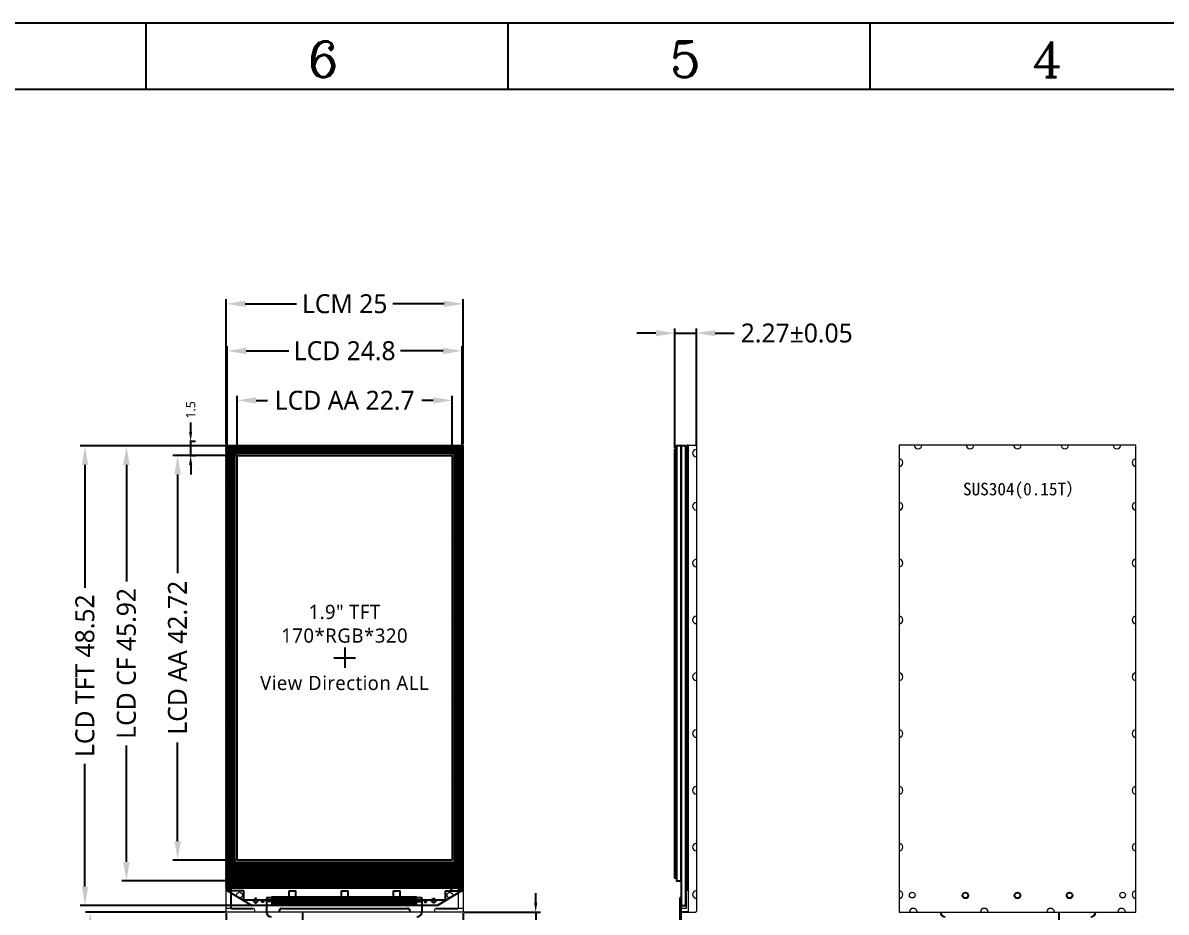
# Model space of a CAD drawing. Header units: millimetres. Extents: x 1265 to 1585, y 239 to 465.
# Drawn here: x 1335.3 to 1456.1, y 371.1 to 465 of the extents above; entities that cross this region are included whole.
import ezdxf

# ---------------------------------------------------------------- set-up
doc = ezdxf.new("R2010")
doc.units = ezdxf.units.MM
for name, color, linetype in [('1-标准图框', 40, 'Continuous'), ('2-BL', 3, 'Continuous'), ('2-BL-FPC', 2, 'Continuous'), ('3-LCD', 4, 'Continuous'), ('3-LCD-FPC', 40, 'Continuous'), ('6-标注', 7, 'Continuous')]:
    doc.layers.add(name, color=color, linetype=linetype)
doc.styles.add('ROMANC', font='romanc.shx', dxfattribs={"bigfont": 'gbcbig.shx'})
doc.styles.get("Standard").update_dxf_attribs({"font": 'txt', "bigfont": 'gbcbig.shx'})
doc.styles.add('宋体', font='')
doc.styles.add('普耐', font='simhei.ttf')
doc.styles.get('宋体').set_extended_font_data('Microsoft YaHei')
doc.dimstyles.new('ZY-G1-0.1默认', dxfattribs={"dimtxt": 1, "dimasz": 1, "dimexe": 0.5, "dimexo": 0.1, "dimgap": 0.5, "dimtad": 0, "dimdsep": 46, "dimtxsty": '宋体', "dimcen": 2, "dimclrd": 7, "dimclre": 7, "dimclrt": 7, "dimadec": 0, "dimazin": 2, "dimtp": 0.1, "dimtm": 0.1, "dimtfac": 1, "dimtmove": 0, "dimatfit": 3, "dimfxl": 1, "dimtolj": 1, "dimarcsym": 0})
doc.dimstyles.new('ZY-G2-0.05', dxfattribs={"dimtxt": 2, "dimasz": 2, "dimexe": 0.5, "dimexo": 0.1, "dimgap": 0.5, "dimtad": 0, "dimdsep": 46, "dimtxsty": '宋体', "dimcen": 2, "dimclrd": 7, "dimclre": 7, "dimclrt": 7, "dimadec": 0, "dimazin": 2, "dimtol": 1, "dimtp": 0.05, "dimtm": 0.05, "dimtfac": 1, "dimtmove": 0, "dimatfit": 3, "dimfxl": 1, "dimtolj": 1, "dimarcsym": 0})
doc.dimstyles.new('ZY-G2-0.1默认', dxfattribs={"dimtxt": 2, "dimasz": 2, "dimexe": 0.5, "dimexo": 0.1, "dimgap": 0.5, "dimtad": 0, "dimdsep": 46, "dimtxsty": '宋体', "dimcen": 2, "dimclrd": 7, "dimclre": 7, "dimclrt": 7, "dimadec": 0, "dimazin": 2, "dimtp": 0.1, "dimtm": 0.1, "dimtfac": 1, "dimtmove": 0, "dimatfit": 3, "dimfxl": 1, "dimtolj": 1, "dimarcsym": 0})
doc.dimstyles.new('ZY-G2-0.5', dxfattribs={"dimtxt": 2, "dimasz": 2, "dimexe": 0.5, "dimexo": 0.1, "dimgap": 0.1, "dimtad": 0, "dimdsep": 46, "dimtxsty": '宋体', "dimcen": 2, "dimclrd": 7, "dimclre": 7, "dimclrt": 7, "dimadec": 0, "dimazin": 2, "dimtol": 1, "dimtp": 0.5, "dimtm": 0.5, "dimtfac": 1, "dimtmove": 0, "dimatfit": 3, "dimfxl": 1, "dimtolj": 1, "dimarcsym": 0})

# ---------------------------------------------------------------- blocks, each defined once
blk = doc.blocks.new('*D124')
at = {"layer": '6-标注', "color": 7, "lineweight": -2, "transparency": 16777216}
for p, q in [((1356.82, 420.48), (1356.82, 435.79)), ((1358.82, 435.29), (1364.25, 435.29)), ((1379.82, 435.29), (1374.39, 435.29)), ((1381.82, 420.48), (1381.82, 435.79))]:
    blk.add_line(p, q, dxfattribs=at)
at = {"layer": '6-标注', "color": 7, "transparency": 16777216}
for points in [[(1358.82, 435.62), (1358.82, 434.96), (1356.82, 435.29)], [(1379.82, 435.62), (1379.82, 434.96), (1381.82, 435.29)]]:
    blk.add_solid(points, dxfattribs=at)
at = {"layer": 'Defpoints', "color": 0, "transparency": 16777216}
for p in [(1381.82, 435.29), (1356.82, 420.38), (1381.82, 420.38)]:
    blk.add_point(p, dxfattribs=at)
at = {"layer": '6-标注', "color": 7, "transparency": 16777216, "insert": (1369.32, 435.29), "char_height": 2, "attachment_point": 5, "style": '宋体'}
blk.add_mtext('\\A1;LCM 25', dxfattribs=at)
blk = doc.blocks.new('*D127')
at = {"color": 7, "lineweight": -2, "transparency": 16777216}
for p, q in [((1434.18, 362.87), (1434.18, 363.32)), ((1435.18, 362.82), (1438.81, 362.82)), ((1446.62, 362.82), (1442.99, 362.82)), ((1447.62, 362.87), (1447.62, 363.32))]:
    blk.add_line(p, q, dxfattribs=at)
at = {"color": 7, "transparency": 16777216}
for points in [[(1435.18, 362.99), (1435.18, 362.65), (1434.18, 362.82)], [(1446.62, 362.99), (1446.62, 362.65), (1447.62, 362.82)]]:
    blk.add_solid(points, dxfattribs=at)
at = {"layer": '6-标注', "color": 7, "lineweight": -2, "transparency": 16777216}
for p, q in [((1356.92, 420.38), (1356.92, 430.82)), ((1358.92, 430.32), (1363.41, 430.32)), ((1379.72, 430.32), (1375.23, 430.32)), ((1381.72, 420.38), (1381.72, 430.82))]:
    blk.add_line(p, q, dxfattribs=at)
at = {"layer": '6-标注', "color": 7, "transparency": 16777216}
for points in [[(1358.92, 430.65), (1358.92, 429.98), (1356.92, 430.32)], [(1379.72, 430.65), (1379.72, 429.98), (1381.72, 430.32)]]:
    blk.add_solid(points, dxfattribs=at)
at = {"layer": 'Defpoints', "color": 0, "transparency": 16777216}
for p in [(1381.72, 430.32), (1356.92, 420.28), (1381.72, 420.28), (1434.18, 362.77), (1447.62, 362.82), (1447.62, 362.77)]:
    blk.add_point(p, dxfattribs=at)
at = {"color": 7, "transparency": 16777216, "insert": (1440.9, 362.82), "char_height": 1, "attachment_point": 5, "style": '宋体'}
blk.add_mtext('\\A1;13.45', dxfattribs=at)
at = {"layer": '6-标注', "color": 7, "transparency": 16777216, "insert": (1369.32, 430.32), "char_height": 2, "attachment_point": 5, "style": '宋体'}
blk.add_mtext('\\A1;LCD 24.8', dxfattribs=at)
blk = doc.blocks.new('*D128')
at = {"color": 7, "lineweight": -2, "transparency": 16777216}
for p, q in [((1389.49, 372.06), (1389.49, 373.06)), ((1381.92, 371.06), (1389.99, 371.06)), ((1389.49, 371.06), (1389.49, 370.05)), ((1389.49, 365.57), (1389.49, 366.58)), ((1375.61, 365.57), (1389.99, 365.57)), ((1389.49, 364.57), (1389.49, 363.57))]:
    blk.add_line(p, q, dxfattribs=at)
at = {"color": 7, "transparency": 16777216}
for points in [[(1389.33, 372.06), (1389.66, 372.06), (1389.49, 371.06)], [(1389.33, 364.57), (1389.66, 364.57), (1389.49, 365.57)]]:
    blk.add_solid(points, dxfattribs=at)
at = {"layer": '6-标注', "color": 7, "lineweight": -2, "transparency": 16777216}
for p, q in [((1357.97, 419.38), (1357.97, 425.59)), ((1359.97, 425.09), (1361.16, 425.09)), ((1378.67, 425.09), (1377.48, 425.09)), ((1380.67, 419.38), (1380.67, 425.59))]:
    blk.add_line(p, q, dxfattribs=at)
at = {"layer": '6-标注', "color": 7, "transparency": 16777216}
for points in [[(1359.97, 425.42), (1359.97, 424.76), (1357.97, 425.09)], [(1378.67, 425.42), (1378.67, 424.76), (1380.67, 425.09)]]:
    blk.add_solid(points, dxfattribs=at)
at = {"layer": 'Defpoints', "color": 0, "transparency": 16777216}
for p in [(1380.67, 425.09), (1357.97, 419.28), (1380.67, 419.28), (1381.82, 371.06), (1389.49, 371.06), (1375.51, 365.57)]:
    blk.add_point(p, dxfattribs=at)
at = {"color": 7, "transparency": 16777216, "insert": (1389.49, 368.31), "char_height": 1, "attachment_point": 5, "rotation": 90, "style": '宋体'}
blk.add_mtext('\\A1;5.49', dxfattribs=at)
at = {"layer": '6-标注', "color": 7, "transparency": 16777216, "insert": (1369.32, 425.09), "char_height": 2, "attachment_point": 5, "style": '宋体'}
blk.add_mtext('\\A1;LCD AA 22.7', dxfattribs=at)
blk = doc.blocks.new('*D129')
at = {"color": 7, "lineweight": -2, "transparency": 16777216}
for p, q in [((1381.82, 370.96), (1381.82, 354.7)), ((1375.51, 359.96), (1375.51, 354.7)), ((1376.51, 355.2), (1377.02, 355.2)), ((1380.82, 355.2), (1380.31, 355.2))]:
    blk.add_line(p, q, dxfattribs=at)
at = {"color": 7, "transparency": 16777216}
for points in [[(1376.51, 355.37), (1376.51, 355.03), (1375.51, 355.2)], [(1380.82, 355.37), (1380.82, 355.03), (1381.82, 355.2)]]:
    blk.add_solid(points, dxfattribs=at)
at = {"layer": '6-标注', "color": 7, "lineweight": -2, "transparency": 16777216}
for p, q in [((1356.82, 420.28), (1341.4, 420.28)), ((1341.9, 418.28), (1341.9, 405.31)), ((1341.9, 373.76), (1341.9, 386.73)), ((1359.42, 371.76), (1341.4, 371.76))]:
    blk.add_line(p, q, dxfattribs=at)
at = {"layer": '6-标注', "color": 7, "transparency": 16777216}
for points in [[(1341.57, 418.28), (1342.24, 418.28), (1341.9, 420.28)], [(1341.57, 373.76), (1342.24, 373.76), (1341.9, 371.76)]]:
    blk.add_solid(points, dxfattribs=at)
at = {"layer": 'Defpoints', "color": 0, "transparency": 16777216}
for p in [(1356.92, 420.28), (1341.9, 371.76), (1359.52, 371.76), (1381.82, 371.06), (1375.51, 360.06), (1381.82, 355.2)]:
    blk.add_point(p, dxfattribs=at)
at = {"color": 7, "transparency": 16777216, "insert": (1378.67, 355.2), "char_height": 1, "attachment_point": 5, "style": '宋体'}
blk.add_mtext('\\A1;6.31', dxfattribs=at)
at = {"layer": '6-标注', "color": 7, "transparency": 16777216, "insert": (1341.9, 396.02), "char_height": 2, "attachment_point": 5, "rotation": 90, "style": '宋体'}
blk.add_mtext('\\A1;LCD TFT 48.52', dxfattribs=at)
blk = doc.blocks.new('*D130')
at = {"color": 7, "lineweight": -2, "transparency": 16777216}
for p, q in [((1356.82, 363.44), (1356.82, 362.67)), ((1362.07, 363.44), (1362.07, 362.67)), ((1355.82, 363.17), (1354.82, 363.17)), ((1356.82, 363.17), (1357.72, 363.17)), ((1362.07, 363.17), (1361.16, 363.17)), ((1363.07, 363.17), (1364.07, 363.17))]:
    blk.add_line(p, q, dxfattribs=at)
at = {"color": 7, "transparency": 16777216}
for points in [[(1355.82, 363.34), (1355.82, 363), (1356.82, 363.17)], [(1363.07, 363.34), (1363.07, 363), (1362.07, 363.17)]]:
    blk.add_solid(points, dxfattribs=at)
at = {"layer": '6-标注', "color": 7, "lineweight": -2, "transparency": 16777216}
for p, q in [((1357.87, 419.28), (1351.18, 419.28)), ((1351.68, 417.28), (1351.68, 406.85)), ((1351.68, 378.56), (1351.68, 388.98)), ((1357.87, 376.56), (1351.18, 376.56))]:
    blk.add_line(p, q, dxfattribs=at)
at = {"layer": '6-标注', "color": 7, "transparency": 16777216}
for points in [[(1351.35, 417.28), (1352.02, 417.28), (1351.68, 419.28)], [(1351.35, 378.56), (1352.02, 378.56), (1351.68, 376.56)]]:
    blk.add_solid(points, dxfattribs=at)
at = {"layer": 'Defpoints', "color": 0, "transparency": 16777216}
for p in [(1357.97, 419.28), (1351.68, 376.56), (1357.97, 376.56), (1356.82, 363.54), (1362.07, 363.54), (1362.07, 363.17)]:
    blk.add_point(p, dxfattribs=at)
at = {"color": 7, "transparency": 16777216, "insert": (1359.44, 363.17), "char_height": 1, "attachment_point": 5, "style": '宋体'}
blk.add_mtext('\\A1;5.25', dxfattribs=at)
at = {"layer": '6-标注', "color": 7, "transparency": 16777216, "insert": (1351.68, 397.92), "char_height": 2, "attachment_point": 5, "rotation": 90, "style": '宋体'}
blk.add_mtext('\\A1;LCD AA 42.72', dxfattribs=at)
blk = doc.blocks.new('*D131')
at = {"layer": '6-标注', "color": 7, "lineweight": -2, "transparency": 16777216}
for p, q in [((1356.82, 420.28), (1345.78, 420.28)), ((1346.28, 418.28), (1346.28, 405.98)), ((1346.28, 376.36), (1346.28, 388.66)), ((1356.82, 374.36), (1345.78, 374.36))]:
    blk.add_line(p, q, dxfattribs=at)
at = {"layer": '6-标注', "color": 7, "transparency": 16777216}
for points in [[(1345.94, 418.28), (1346.61, 418.28), (1346.28, 420.28)], [(1345.94, 376.36), (1346.61, 376.36), (1346.28, 374.36)]]:
    blk.add_solid(points, dxfattribs=at)
at = {"layer": 'Defpoints', "color": 0, "transparency": 16777216}
for p in [(1346.28, 420.28), (1356.92, 420.28), (1356.92, 374.36)]:
    blk.add_point(p, dxfattribs=at)
at = {"layer": '6-标注', "color": 7, "transparency": 16777216, "insert": (1346.28, 397.32), "char_height": 2, "attachment_point": 5, "rotation": 90, "style": '宋体'}
blk.add_mtext('\\A1;LCD CF 45.92', dxfattribs=at)
blk = doc.blocks.new('*D132')
at = {"layer": '6-标注', "color": 7, "lineweight": -2, "transparency": 16777216}
for p, q in [((1404.19, 420.08), (1404.19, 432.69)), ((1406.46, 420.26), (1406.46, 432.69)), ((1402.19, 432.19), (1400.19, 432.19)), ((1404.19, 432.19), (1406.46, 432.19)), ((1408.46, 432.19), (1410.46, 432.19))]:
    blk.add_line(p, q, dxfattribs=at)
at = {"layer": '6-标注', "color": 7, "transparency": 16777216}
for points in [[(1402.19, 432.52), (1402.19, 431.86), (1404.19, 432.19)], [(1408.46, 432.52), (1408.46, 431.86), (1406.46, 432.19)]]:
    blk.add_solid(points, dxfattribs=at)
at = {"layer": 'Defpoints', "color": 0, "transparency": 16777216}
for p in [(1406.46, 432.19), (1406.46, 420.16), (1404.19, 419.98)]:
    blk.add_point(p, dxfattribs=at)
at = {"layer": '6-标注', "color": 7, "transparency": 16777216, "insert": (1417.06, 432.19), "char_height": 2, "attachment_point": 5, "style": '宋体'}
blk.add_mtext('\\A1;2.27±0.05', dxfattribs=at)
blk = doc.blocks.new('*D125')
at = {"layer": '6-标注', "color": 7, "lineweight": -2, "transparency": 16777216}
for p, q in [((1353.06, 421.77), (1353.06, 422.77)), ((1352.97, 420.77), (1353.56, 420.77)), ((1353.06, 419.28), (1353.06, 420.77)), ((1352.97, 419.28), (1353.56, 419.28)), ((1353.06, 418.28), (1353.06, 417.28))]:
    blk.add_line(p, q, dxfattribs=at)
at = {"layer": '6-标注', "color": 7, "transparency": 16777216}
for points in [[(1352.89, 421.77), (1353.22, 421.77), (1353.06, 420.77)], [(1352.89, 418.28), (1353.22, 418.28), (1353.06, 419.28)]]:
    blk.add_solid(points, dxfattribs=at)
at = {"layer": 'Defpoints', "color": 0, "transparency": 16777216}
for p in [(1352.87, 420.77), (1353.06, 420.77), (1352.87, 419.28)]:
    blk.add_point(p, dxfattribs=at)
at = {"layer": '6-标注', "color": 7, "transparency": 16777216, "insert": (1353.06, 424.09), "char_height": 1, "attachment_point": 5, "rotation": 90, "style": '宋体'}
blk.add_mtext('\\A1;1.5', dxfattribs=at)
blk = doc.blocks.new('*D133')
at = {"color": 7, "lineweight": -2, "transparency": 16777216}
for p, q in [((1356.72, 371.06), (1341.95, 371.06)), ((1342.45, 369.06), (1342.45, 358.32)), ((1342.45, 335.22), (1342.45, 345.96)), ((1369.76, 333.22), (1341.95, 333.22))]:
    blk.add_line(p, q, dxfattribs=at)
at = {"color": 7, "transparency": 16777216}
for points in [[(1342.12, 369.06), (1342.78, 369.06), (1342.45, 371.06)], [(1342.12, 335.22), (1342.78, 335.22), (1342.45, 333.22)]]:
    blk.add_solid(points, dxfattribs=at)
at = {"layer": 'Defpoints', "color": 0, "transparency": 16777216}
for p in [(1356.82, 371.06), (1342.45, 333.22), (1369.86, 333.22)]:
    blk.add_point(p, dxfattribs=at)
at = {"color": 7, "transparency": 16777216, "insert": (1342.45, 352.14), "char_height": 2, "attachment_point": 5, "rotation": 90, "style": '宋体'}
blk.add_mtext('\\A1;37.84±0.5', dxfattribs=at)
blk = doc.blocks.new('*D134')
at = {"color": 7, "lineweight": -2, "transparency": 16777216}
for p, q in [((1356.82, 370.96), (1356.82, 322.36)), ((1367.01, 350.87), (1367.01, 322.36)), ((1356.82, 322.86), (1354.82, 322.86)), ((1365.01, 322.86), (1358.82, 322.86))]:
    blk.add_line(p, q, dxfattribs=at)
at = {"color": 7, "transparency": 16777216}
for points in [[(1358.82, 323.2), (1358.82, 322.53), (1356.82, 322.86)], [(1365.01, 323.2), (1365.01, 322.53), (1367.01, 322.86)]]:
    blk.add_solid(points, dxfattribs=at)
at = {"layer": 'Defpoints', "color": 0, "transparency": 16777216}
for p in [(1356.82, 371.06), (1367.01, 350.97), (1367.01, 322.86)]:
    blk.add_point(p, dxfattribs=at)
at = {"color": 7, "transparency": 16777216, "insert": (1348.68, 322.86), "char_height": 2, "attachment_point": 5, "style": '宋体'}
blk.add_mtext('\\A1;10.19±0.5', dxfattribs=at)

msp = doc.modelspace()

# ---------------------------------------------------------------- hatches: boundary and pattern name
at = {"layer": '2-BL'}
h = msp.add_hatch(dxfattribs=at)
h.set_pattern_fill('ANSI31', color=52, scale=0.008, angle=18)
h.set_pattern_definition([(63, (1255.641902, -391.872313), (-0.0226315657, 0.0115313587), [])])
h.paths.add_polyline_path([(1381.821, 420.379), (1356.821, 420.379), (1356.821, 373.559), (1381.821, 373.559)])
h.paths.add_polyline_path([(1357.723, 376.309), (1357.723, 419.529), (1380.918, 419.529), (1380.918, 376.309)], flags=16)
for points in [[(1357.323, 374.109), (1356.821, 374.109), (1356.821, 373.309), (1357.323, 373.309)], [(1381.318, 373.309), (1381.821, 373.309), (1381.821, 374.109), (1381.318, 374.109)]]:
    msp.add_hatch(color=256, dxfattribs=at).paths.add_polyline_path(points)

# ---------------------------------------------------------------- linework, layer by layer
at = {"color": 40}
for p, q in [((1404.845, 372.569), (1404.715, 372.569)), ((1404.715, 372.569), (1404.715, 333.219)), ((1404.845, 333.219), (1404.845, 372.569))]:
    msp.add_line(p, q, dxfattribs=at)
at = {"layer": '1-标准图框', "color": 7}
for p, q in [((1348.353, 457.956), (1348.353, 464.954)), ((1386.575, 457.956), (1386.575, 464.954)), ((1424.797, 457.956), (1424.797, 464.954))]:
    msp.add_line(p, q, dxfattribs=at)
for points in [[(1264.911, 464.954), (1584.682, 464.954), (1584.682, 238.853), (1264.911, 238.853)], [(1271.909, 457.956), (1577.684, 457.956), (1577.684, 245.852), (1271.909, 245.852)]]:
    msp.add_lwpolyline(points, close=True, dxfattribs=at)
at = {"layer": '2-BL', "lineweight": 5}
for p, q in [((1356.821, 371.059), (1356.821, 420.379)), ((1356.821, 420.379), (1381.821, 420.379)), ((1381.821, 420.379), (1381.821, 371.059)), ((1405.495, 374.109), (1405.495, 420.379)), ((1381.318, 419.929), (1381.318, 371.459)), ((1405.42, 371.459), (1405.42, 373.309)), ((1359.62, 371.459), (1356.821, 371.459)), ((1381.821, 371.059), (1356.821, 371.059)), ((1359.82, 371.059), (1359.82, 371.259)), ((1378.822, 371.259), (1378.822, 371.059)), ((1381.821, 371.459), (1379.022, 371.459)), ((1405.42, 371.459), (1404.845, 371.459)), ((1404.845, 371.459), (1404.845, 371.059))]:
    msp.add_line(p, q, dxfattribs=at)
at = {"layer": '2-BL', "color": 6, "lineweight": 5}
for p, q in [((1405.495, 420.379), (1405.495, 420.379)), ((1405.645, 420.379), (1406.365, 420.379)), ((1405.645, 371.059), (1405.645, 420.379)), ((1406.465, 420.279), (1406.465, 371.159)), ((1427.868, 420.379), (1427.868, 371.059)), ((1452.868, 420.379), (1427.868, 420.379)), ((1452.868, 371.059), (1452.868, 420.379)), ((1405.645, 371.059), (1406.365, 371.059)), ((1427.868, 371.059), (1452.868, 371.059))]:
    msp.add_line(p, q, dxfattribs=at)
at = {"layer": '2-BL', "linetype": 'Continuous'}
for p, q in [((1405.495, 420.379), (1405.645, 420.379)), ((1357.323, 419.929), (1381.318, 419.929)), ((1357.323, 371.459), (1357.323, 419.929)), ((1357.323, 373.309), (1356.821, 373.309)), ((1363.471, 372.309), (1358.671, 372.309)), ((1368.971, 372.309), (1364.171, 372.309)), ((1374.475, 372.309), (1369.675, 372.309)), ((1379.975, 372.309), (1375.175, 372.309)), ((1357.373, 371.459), (1359.62, 371.459)), ((1362.399, 371.059), (1362.399, 371.159)), ((1362.699, 371.459), (1375.943, 371.459)), ((1376.243, 371.059), (1376.243, 371.159)), ((1379.022, 371.459), (1381.268, 371.459)), ((1405.645, 371.059), (1404.835, 371.059))]:
    msp.add_line(p, q, dxfattribs=at)
at = {"layer": '2-BL', "color": 5}
for p, q in [((1357.723, 419.529), (1380.918, 419.529)), ((1357.723, 376.309), (1357.723, 419.529)), ((1380.918, 419.529), (1380.918, 376.309)), ((1380.918, 376.309), (1357.723, 376.309))]:
    msp.add_line(p, q, dxfattribs=at)
at = {"layer": '2-BL'}
for p, q in [((1380.473, 373.309), (1381.318, 374.443)), ((1357.323, 374.109), (1356.821, 374.109)), ((1358.671, 373.309), (1356.821, 373.309)), ((1358.671, 372.309), (1358.671, 373.309)), ((1363.471, 372.309), (1363.471, 373.309)), ((1363.471, 373.309), (1364.171, 373.309)), ((1364.171, 372.309), (1364.171, 373.309)), ((1364.171, 372.309), (1364.171, 373.309)), ((1368.971, 372.309), (1368.971, 373.309)), ((1368.971, 373.309), (1369.675, 373.309)), ((1369.675, 372.309), (1369.675, 373.309)), ((1374.475, 372.309), (1374.475, 373.309)), ((1374.475, 373.309), (1375.175, 373.309)), ((1375.175, 372.309), (1375.175, 373.309)), ((1379.975, 372.309), (1379.975, 373.309)), ((1379.975, 373.309), (1381.318, 373.309)), ((1379.975, 373.309), (1381.821, 373.309)), ((1381.318, 374.109), (1381.821, 374.109)), ((1405.495, 374.109), (1405.42, 373.309)), ((1364.171, 372.309), (1366.082, 372.309))]:
    msp.add_line(p, q, dxfattribs=at)
at = {"layer": '2-BL', "color": 0, "lineweight": 5}
for centre in [(1358.215, 372.859), (1380.43, 372.859), (1429.259, 372.859), (1451.474, 372.859)]:
    msp.add_circle(centre, 0.3, dxfattribs=at)
at = {"layer": '2-BL', "color": 6, "lineweight": 5}
msp.add_circle((1380.43, 372.859), 0.3, dxfattribs=at)
at = {"layer": '2-BL', "color": 6}
for centre in [(1434.865, 372.822), (1440.365, 372.822), (1445.868, 372.822)]:
    msp.add_circle(centre, 0.3, dxfattribs=at)
at = {"layer": '2-BL', "color": 6, "lineweight": 5}
for centre, radius, start, end in [((1406.365, 420.279), 0.1, 0, 90), ((1429.868, 420.379), 0.4, 180, 0), ((1435.368, 420.379), 0.4, 180, 0), ((1440.368, 420.379), 0.4, 180, 0), ((1445.368, 420.379), 0.4, 180, 0), ((1450.868, 420.379), 0.4, 180, 0), ((1406.465, 419.519), 0.4, 90, 270), ((1427.868, 418.519), 0.4, 270, 90), ((1452.868, 418.519), 0.4, 90, 270), ((1406.465, 413.919), 0.4, 90, 270), ((1427.868, 413.919), 0.4, 270, 90), ((1452.868, 413.919), 0.4, 90, 270), ((1406.465, 407.919), 0.4, 90, 270), ((1427.868, 407.919), 0.4, 270, 90), ((1452.868, 407.919), 0.4, 90, 270), ((1406.465, 401.919), 0.4, 90, 270), ((1427.868, 401.919), 0.4, 270, 90), ((1452.868, 401.919), 0.4, 90, 270), ((1406.465, 395.919), 0.4, 90, 270), ((1427.868, 395.919), 0.4, 270, 90), ((1452.868, 395.919), 0.4, 90, 270), ((1406.465, 389.919), 0.4, 90, 270), ((1427.868, 389.919), 0.4, 270, 90), ((1452.868, 389.919), 0.4, 90, 270), ((1406.465, 383.919), 0.4, 90, 270), ((1427.868, 383.919), 0.4, 270, 90), ((1452.868, 383.919), 0.4, 90, 270), ((1406.465, 377.919), 0.4, 90, 270), ((1427.868, 377.919), 0.4, 270, 90), ((1452.868, 377.919), 0.4, 90, 270), ((1406.465, 372.919), 0.4, 90, 270), ((1427.868, 372.919), 0.4, 270, 90), ((1452.868, 372.919), 0.4, 90, 270), ((1406.365, 371.159), 0.1, 270, 0), ((1429.368, 371.059), 0.4, 0, 180), ((1436.868, 371.059), 0.4, 0, 180), ((1443.868, 371.059), 0.4, 0, 180), ((1451.368, 371.059), 0.4, 0, 180)]:
    msp.add_arc(centre, radius, start, end, dxfattribs=at)
at = {"layer": '2-BL', "lineweight": 5}
for centre, start, end in [((1359.62, 371.259), 360, 90), ((1379.022, 371.259), 90, 180)]:
    msp.add_arc(centre, 0.2, start, end, dxfattribs=at)
at = {"layer": '2-BL', "linetype": 'Continuous'}
for centre, start, end in [((1362.699, 371.159), 90, 180), ((1375.943, 371.159), 0, 90)]:
    msp.add_arc(centre, 0.3, start, end, dxfattribs=at)
at = {"layer": '2-BL-FPC', "color": 2}
for p, q in [((1364.913, 365.684), (1364.913, 371.059)), ((1444.777, 365.684), (1444.777, 371.059))]:
    msp.add_line(p, q, dxfattribs=at)
at = {"layer": '3-LCD', "color": 4}
for p, q in [((1356.921, 373.359), (1356.921, 420.279)), ((1356.921, 420.279), (1381.721, 420.279)), ((1356.921, 420.279), (1381.721, 420.279)), ((1356.921, 374.359), (1356.921, 420.279)), ((1381.721, 420.279), (1381.721, 373.359)), ((1381.721, 420.279), (1381.721, 374.359)), ((1357.973, 419.279), (1380.668, 419.279)), ((1357.973, 376.559), (1357.973, 419.279)), ((1380.668, 419.279), (1380.668, 376.559)), ((1369.321, 398.999), (1369.321, 396.843)), ((1368.186, 397.919), (1370.456, 397.919)), ((1380.668, 376.559), (1357.973, 376.559)), ((1381.721, 374.359), (1356.921, 374.359)), ((1356.921, 373.359), (1359.521, 371.759)), ((1381.721, 373.359), (1379.121, 371.759)), ((1359.846, 372.334), (1359.696, 372.334)), ((1359.696, 372.334), (1359.696, 372.184)), ((1359.696, 372.184), (1359.846, 372.184)), ((1359.996, 372.484), (1359.846, 372.484)), ((1359.846, 372.484), (1359.846, 372.334)), ((1359.846, 372.184), (1359.846, 372.034)), ((1359.846, 372.034), (1359.996, 372.034)), ((1359.996, 372.334), (1359.996, 372.484)), ((1360.146, 372.334), (1359.996, 372.334)), ((1359.996, 372.034), (1359.996, 372.184)), ((1359.996, 372.184), (1360.146, 372.184)), ((1360.146, 372.184), (1360.146, 372.334)), ((1360.566, 372.114), (1360.566, 372.314)), ((1360.566, 372.314), (1360.766, 372.314)), ((1360.766, 372.114), (1360.566, 372.114)), ((1360.766, 372.314), (1360.766, 372.114)), ((1361.166, 372.164), (1361.166, 372.264)), ((1361.166, 372.264), (1361.666, 372.264)), ((1361.666, 372.164), (1361.166, 372.164)), ((1377.356, 372.264), (1376.856, 372.264)), ((1376.856, 372.164), (1377.356, 372.164)), ((1377.356, 372.164), (1377.356, 372.264)), ((1377.956, 372.314), (1377.756, 372.314)), ((1377.756, 372.314), (1377.756, 372.114)), ((1377.756, 372.114), (1377.956, 372.114)), ((1377.956, 372.114), (1377.956, 372.314)), ((1378.496, 372.184), (1378.496, 372.334)), ((1378.496, 372.334), (1378.646, 372.334)), ((1378.646, 372.184), (1378.496, 372.184)), ((1378.646, 372.334), (1378.646, 372.484)), ((1378.646, 372.484), (1378.796, 372.484)), ((1378.646, 372.034), (1378.646, 372.184)), ((1378.796, 372.034), (1378.646, 372.034)), ((1378.796, 372.484), (1378.796, 372.334)), ((1378.796, 372.334), (1378.946, 372.334)), ((1378.946, 372.184), (1378.796, 372.184)), ((1378.796, 372.184), (1378.796, 372.034)), ((1378.946, 372.334), (1378.946, 372.184)), ((1379.121, 371.759), (1359.521, 371.759))]:
    msp.add_line(p, q, dxfattribs=at)
for points in [[(1404.845, 420.279), (1404.345, 420.279), (1404.345, 374.359), (1404.845, 374.359)], [(1405.345, 420.279), (1404.845, 420.279), (1404.845, 371.759), (1405.345, 371.759)], [(1404.195, 419.979), (1404.345, 419.979), (1404.345, 374.659), (1404.195, 374.659)], [(1405.345, 419.979), (1405.495, 419.979), (1405.495, 374.659), (1405.345, 374.659)], [(1361.736, 371.889), (1361.666, 371.889), (1361.666, 372.669), (1361.736, 372.669)], [(1361.856, 371.889), (1361.786, 371.889), (1361.786, 372.669), (1361.856, 372.669)], [(1361.976, 371.889), (1361.906, 371.889), (1361.906, 372.669), (1361.976, 372.669)], [(1362.096, 371.889), (1362.026, 371.889), (1362.026, 372.669), (1362.096, 372.669)], [(1362.216, 371.889), (1362.146, 371.889), (1362.146, 372.669), (1362.216, 372.669)], [(1362.336, 371.889), (1362.266, 371.889), (1362.266, 372.669), (1362.336, 372.669)], [(1362.456, 371.889), (1362.386, 371.889), (1362.386, 372.669), (1362.456, 372.669)], [(1362.576, 371.889), (1362.506, 371.889), (1362.506, 372.669), (1362.576, 372.669)], [(1362.696, 371.889), (1362.626, 371.889), (1362.626, 372.669), (1362.696, 372.669)], [(1362.816, 371.889), (1362.746, 371.889), (1362.746, 372.669), (1362.816, 372.669)], [(1362.936, 371.889), (1362.866, 371.889), (1362.866, 372.669), (1362.936, 372.669)], [(1363.056, 371.889), (1362.986, 371.889), (1362.986, 372.669), (1363.056, 372.669)], [(1363.176, 371.889), (1363.106, 371.889), (1363.106, 372.669), (1363.176, 372.669)], [(1363.296, 371.889), (1363.226, 371.889), (1363.226, 372.669), (1363.296, 372.669)], [(1363.416, 371.889), (1363.346, 371.889), (1363.346, 372.669), (1363.416, 372.669)], [(1363.536, 371.889), (1363.466, 371.889), (1363.466, 372.669), (1363.536, 372.669)], [(1363.656, 371.889), (1363.586, 371.889), (1363.586, 372.669), (1363.656, 372.669)], [(1363.776, 371.889), (1363.706, 371.889), (1363.706, 372.669), (1363.776, 372.669)], [(1363.896, 371.889), (1363.826, 371.889), (1363.826, 372.669), (1363.896, 372.669)], [(1364.016, 371.889), (1363.946, 371.889), (1363.946, 372.669), (1364.016, 372.669)], [(1364.136, 371.889), (1364.066, 371.889), (1364.066, 372.669), (1364.136, 372.669)], [(1364.256, 371.889), (1364.186, 371.889), (1364.186, 372.669), (1364.256, 372.669)], [(1364.376, 371.889), (1364.306, 371.889), (1364.306, 372.669), (1364.376, 372.669)], [(1364.496, 371.889), (1364.426, 371.889), (1364.426, 372.669), (1364.496, 372.669)], [(1364.616, 371.889), (1364.546, 371.889), (1364.546, 372.669), (1364.616, 372.669)], [(1364.736, 371.889), (1364.666, 371.889), (1364.666, 372.669), (1364.736, 372.669)], [(1364.856, 371.889), (1364.786, 371.889), (1364.786, 372.669), (1364.856, 372.669)], [(1364.976, 371.889), (1364.906, 371.889), (1364.906, 372.669), (1364.976, 372.669)], [(1365.096, 371.889), (1365.026, 371.889), (1365.026, 372.669), (1365.096, 372.669)], [(1365.216, 371.889), (1365.146, 371.889), (1365.146, 372.669), (1365.216, 372.669)], [(1365.336, 371.889), (1365.266, 371.889), (1365.266, 372.669), (1365.336, 372.669)], [(1365.456, 371.889), (1365.386, 371.889), (1365.386, 372.669), (1365.456, 372.669)], [(1365.576, 371.889), (1365.506, 371.889), (1365.506, 372.669), (1365.576, 372.669)], [(1365.696, 371.889), (1365.626, 371.889), (1365.626, 372.669), (1365.696, 372.669)], [(1365.816, 371.889), (1365.746, 371.889), (1365.746, 372.669), (1365.816, 372.669)], [(1365.936, 371.889), (1365.866, 371.889), (1365.866, 372.669), (1365.936, 372.669)], [(1366.056, 371.889), (1365.986, 371.889), (1365.986, 372.669), (1366.056, 372.669)], [(1366.176, 371.889), (1366.106, 371.889), (1366.106, 372.669), (1366.176, 372.669)], [(1366.296, 371.889), (1366.226, 371.889), (1366.226, 372.669), (1366.296, 372.669)], [(1366.416, 371.889), (1366.346, 371.889), (1366.346, 372.669), (1366.416, 372.669)], [(1366.536, 371.889), (1366.466, 371.889), (1366.466, 372.669), (1366.536, 372.669)], [(1366.656, 371.889), (1366.586, 371.889), (1366.586, 372.669), (1366.656, 372.669)], [(1366.776, 371.889), (1366.706, 371.889), (1366.706, 372.669), (1366.776, 372.669)], [(1366.896, 371.889), (1366.826, 371.889), (1366.826, 372.669), (1366.896, 372.669)], [(1367.016, 371.889), (1366.946, 371.889), (1366.946, 372.669), (1367.016, 372.669)], [(1367.136, 371.889), (1367.066, 371.889), (1367.066, 372.669), (1367.136, 372.669)], [(1367.256, 371.889), (1367.186, 371.889), (1367.186, 372.669), (1367.256, 372.669)], [(1367.376, 371.889), (1367.306, 371.889), (1367.306, 372.669), (1367.376, 372.669)], [(1367.496, 371.889), (1367.426, 371.889), (1367.426, 372.669), (1367.496, 372.669)], [(1367.616, 371.889), (1367.546, 371.889), (1367.546, 372.669), (1367.616, 372.669)], [(1367.736, 371.889), (1367.666, 371.889), (1367.666, 372.669), (1367.736, 372.669)], [(1367.856, 371.889), (1367.786, 371.889), (1367.786, 372.669), (1367.856, 372.669)], [(1367.976, 371.889), (1367.906, 371.889), (1367.906, 372.669), (1367.976, 372.669)], [(1368.096, 371.889), (1368.026, 371.889), (1368.026, 372.669), (1368.096, 372.669)], [(1368.216, 371.889), (1368.146, 371.889), (1368.146, 372.669), (1368.216, 372.669)], [(1368.336, 371.889), (1368.266, 371.889), (1368.266, 372.669), (1368.336, 372.669)], [(1368.456, 371.889), (1368.386, 371.889), (1368.386, 372.669), (1368.456, 372.669)], [(1368.576, 371.889), (1368.506, 371.889), (1368.506, 372.669), (1368.576, 372.669)], [(1368.696, 371.889), (1368.626, 371.889), (1368.626, 372.669), (1368.696, 372.669)], [(1368.816, 371.889), (1368.746, 371.889), (1368.746, 372.669), (1368.816, 372.669)], [(1368.936, 371.889), (1368.866, 371.889), (1368.866, 372.669), (1368.936, 372.669)], [(1369.056, 371.889), (1368.986, 371.889), (1368.986, 372.669), (1369.056, 372.669)], [(1369.176, 371.889), (1369.106, 371.889), (1369.106, 372.669), (1369.176, 372.669)], [(1369.296, 371.889), (1369.226, 371.889), (1369.226, 372.669), (1369.296, 372.669)], [(1369.416, 371.889), (1369.346, 371.889), (1369.346, 372.669), (1369.416, 372.669)], [(1369.536, 371.889), (1369.466, 371.889), (1369.466, 372.669), (1369.536, 372.669)], [(1369.656, 371.889), (1369.586, 371.889), (1369.586, 372.669), (1369.656, 372.669)], [(1369.776, 371.889), (1369.706, 371.889), (1369.706, 372.669), (1369.776, 372.669)], [(1369.896, 371.889), (1369.826, 371.889), (1369.826, 372.669), (1369.896, 372.669)], [(1370.016, 371.889), (1369.946, 371.889), (1369.946, 372.669), (1370.016, 372.669)], [(1370.136, 371.889), (1370.066, 371.889), (1370.066, 372.669), (1370.136, 372.669)], [(1370.256, 371.889), (1370.186, 371.889), (1370.186, 372.669), (1370.256, 372.669)], [(1370.376, 371.889), (1370.306, 371.889), (1370.306, 372.669), (1370.376, 372.669)], [(1370.496, 371.889), (1370.426, 371.889), (1370.426, 372.669), (1370.496, 372.669)], [(1370.616, 371.889), (1370.546, 371.889), (1370.546, 372.669), (1370.616, 372.669)], [(1370.736, 371.889), (1370.666, 371.889), (1370.666, 372.669), (1370.736, 372.669)], [(1370.856, 371.889), (1370.786, 371.889), (1370.786, 372.669), (1370.856, 372.669)], [(1370.976, 371.889), (1370.906, 371.889), (1370.906, 372.669), (1370.976, 372.669)], [(1371.096, 371.889), (1371.026, 371.889), (1371.026, 372.669), (1371.096, 372.669)], [(1371.216, 371.889), (1371.146, 371.889), (1371.146, 372.669), (1371.216, 372.669)], [(1371.336, 371.889), (1371.266, 371.889), (1371.266, 372.669), (1371.336, 372.669)], [(1371.456, 371.889), (1371.386, 371.889), (1371.386, 372.669), (1371.456, 372.669)], [(1371.576, 371.889), (1371.506, 371.889), (1371.506, 372.669), (1371.576, 372.669)], [(1371.696, 371.889), (1371.626, 371.889), (1371.626, 372.669), (1371.696, 372.669)], [(1371.816, 371.889), (1371.746, 371.889), (1371.746, 372.669), (1371.816, 372.669)], [(1371.936, 371.889), (1371.866, 371.889), (1371.866, 372.669), (1371.936, 372.669)], [(1372.056, 371.889), (1371.986, 371.889), (1371.986, 372.669), (1372.056, 372.669)], [(1372.176, 371.889), (1372.106, 371.889), (1372.106, 372.669), (1372.176, 372.669)], [(1372.296, 371.889), (1372.226, 371.889), (1372.226, 372.669), (1372.296, 372.669)], [(1372.416, 371.889), (1372.346, 371.889), (1372.346, 372.669), (1372.416, 372.669)], [(1372.536, 371.889), (1372.466, 371.889), (1372.466, 372.669), (1372.536, 372.669)], [(1372.656, 371.889), (1372.586, 371.889), (1372.586, 372.669), (1372.656, 372.669)], [(1372.776, 371.889), (1372.706, 371.889), (1372.706, 372.669), (1372.776, 372.669)], [(1372.896, 371.889), (1372.826, 371.889), (1372.826, 372.669), (1372.896, 372.669)], [(1373.016, 371.889), (1372.946, 371.889), (1372.946, 372.669), (1373.016, 372.669)], [(1373.136, 371.889), (1373.066, 371.889), (1373.066, 372.669), (1373.136, 372.669)], [(1373.256, 371.889), (1373.186, 371.889), (1373.186, 372.669), (1373.256, 372.669)], [(1373.376, 371.889), (1373.306, 371.889), (1373.306, 372.669), (1373.376, 372.669)], [(1373.496, 371.889), (1373.426, 371.889), (1373.426, 372.669), (1373.496, 372.669)], [(1373.616, 371.889), (1373.546, 371.889), (1373.546, 372.669), (1373.616, 372.669)], [(1373.736, 371.889), (1373.666, 371.889), (1373.666, 372.669), (1373.736, 372.669)], [(1373.856, 371.889), (1373.786, 371.889), (1373.786, 372.669), (1373.856, 372.669)], [(1373.976, 371.889), (1373.906, 371.889), (1373.906, 372.669), (1373.976, 372.669)], [(1374.096, 371.889), (1374.026, 371.889), (1374.026, 372.669), (1374.096, 372.669)], [(1374.216, 371.889), (1374.146, 371.889), (1374.146, 372.669), (1374.216, 372.669)], [(1374.336, 371.889), (1374.266, 371.889), (1374.266, 372.669), (1374.336, 372.669)], [(1374.456, 371.889), (1374.386, 371.889), (1374.386, 372.669), (1374.456, 372.669)], [(1374.576, 371.889), (1374.506, 371.889), (1374.506, 372.669), (1374.576, 372.669)], [(1374.696, 371.889), (1374.626, 371.889), (1374.626, 372.669), (1374.696, 372.669)], [(1374.816, 371.889), (1374.746, 371.889), (1374.746, 372.669), (1374.816, 372.669)], [(1374.936, 371.889), (1374.866, 371.889), (1374.866, 372.669), (1374.936, 372.669)], [(1375.056, 371.889), (1374.986, 371.889), (1374.986, 372.669), (1375.056, 372.669)], [(1375.176, 371.889), (1375.106, 371.889), (1375.106, 372.669), (1375.176, 372.669)], [(1375.296, 371.889), (1375.226, 371.889), (1375.226, 372.669), (1375.296, 372.669)], [(1375.416, 371.889), (1375.346, 371.889), (1375.346, 372.669), (1375.416, 372.669)], [(1375.536, 371.889), (1375.466, 371.889), (1375.466, 372.669), (1375.536, 372.669)], [(1375.656, 371.889), (1375.586, 371.889), (1375.586, 372.669), (1375.656, 372.669)], [(1375.776, 371.889), (1375.706, 371.889), (1375.706, 372.669), (1375.776, 372.669)], [(1375.896, 371.889), (1375.826, 371.889), (1375.826, 372.669), (1375.896, 372.669)], [(1376.016, 371.889), (1375.946, 371.889), (1375.946, 372.669), (1376.016, 372.669)], [(1376.136, 371.889), (1376.066, 371.889), (1376.066, 372.669), (1376.136, 372.669)], [(1376.256, 371.889), (1376.186, 371.889), (1376.186, 372.669), (1376.256, 372.669)], [(1376.376, 371.889), (1376.306, 371.889), (1376.306, 372.669), (1376.376, 372.669)], [(1376.496, 371.889), (1376.426, 371.889), (1376.426, 372.669), (1376.496, 372.669)], [(1376.616, 371.889), (1376.546, 371.889), (1376.546, 372.669), (1376.616, 372.669)], [(1376.736, 371.889), (1376.666, 371.889), (1376.666, 372.669), (1376.736, 372.669)], [(1376.856, 371.889), (1376.786, 371.889), (1376.786, 372.669), (1376.856, 372.669)]]:
    msp.add_lwpolyline(points, close=True, dxfattribs=at)
at = {"layer": '3-LCD-FPC', "color": 40}
for p, q in [((1377.456, 372.569), (1361.066, 372.569)), ((1361.066, 372.569), (1361.066, 371.069)), ((1377.456, 372.569), (1377.456, 371.069))]:
    msp.add_line(p, q, dxfattribs=at)
for centre, start, end in [((1361.566, 371.069), 180, 270), ((1376.956, 371.069), 270, 0), ((1432.733, 371.069), 180, 270), ((1448.123, 371.069), 270, 0)]:
    msp.add_arc(centre, 0.5, start, end, dxfattribs=at)

# ---------------------------------------------------------------- texts
at = {"layer": '1-标准图框', "color": 7, "style": 'ROMANC'}
for s, p in [('6', (1365.455, 459.234)), ('5', (1403.676, 459.234)), ('4', (1441.898, 459.234))]:
    msp.add_text(s, height=3.768, dxfattribs=at).set_placement(p)
at = {"layer": '2-BL', "color": 4, "lineweight": 13, "ltscale": 5, "style": '普耐'}
msp.add_text('SUS304(0.15T）', height=1.33378, dxfattribs=at).set_placement((1434.616, 415.065))
at = {"layer": '3-LCD', "color": 1, "insert": (1369.321, 398.999), "char_height": 1.5, "width": 32.74388, "attachment_point": 5}
msp.add_mtext('{\\f@Microsoft YaHei|b0|i0|c0|p34;\\T1.05;\\C7;1.\\f@Microsoft YaHei|b0|i0|c134|p34;9" \\f@Microsoft YaHei|b0|i0|c0|p34;TFT\\P\\f@Microsoft YaHei|b0|i0|c134|p34;170\\f@Microsoft YaHei|b0|i0|c0|p34;*RGB*\\f@Microsoft YaHei|b0|i0|c134|p34;320\\P\\PView Direction ALL}', dxfattribs=at)

# ---------------------------------------------------------------- dimensions: what is measured, and where the dimension line sits
at = {"color": 40}
for base, p1, p2, picture, middle in [((1447.623482515, 362.818611908), (1434.178482515, 362.770584321), (1447.623482515, 362.770584321), '*D127', (1440.900982515, 362.818611908)), ((1381.821, 355.201), (1375.511, 360.059), (1381.821, 371.059), '*D129', (1378.666, 355.201)), ((1362.065971568, 363.170657553), (1356.820971568, 363.536742824), (1362.065971568, 363.536742824), '*D130', (1359.443471568, 363.170657553))]:
    dim = msp.add_linear_dim(base=base, p1=p1, p2=p2, dimstyle='ZY-G1-0.1默认', dxfattribs=at)
    dim.commit()
    dim.dimension.update_dxf_attribs({"geometry": picture, "text_midpoint": middle})
for base, p1, p2, dimstyle, picture, middle in [((1389.494, 371.059), (1375.511, 365.569), (1381.821, 371.059), 'ZY-G1-0.1默认', '*D128', (1389.494, 368.314)), ((1342.45, 333.219), (1356.821, 371.059), (1369.861, 333.219), 'ZY-G2-0.5', '*D133', (1342.45, 352.139))]:
    dim = msp.add_linear_dim(base=base, p1=p1, p2=p2, angle=90, dimstyle=dimstyle, dxfattribs=at)
    dim.commit()
    dim.dimension.update_dxf_attribs({"geometry": picture, "text_midpoint": middle})
dim = msp.add_linear_dim(base=(1367.011, 322.862), p1=(1356.821, 371.059), p2=(1367.011, 350.968), dimstyle='ZY-G2-0.5', dxfattribs=at)
dim.commit()
dim.dimension.update_dxf_attribs({"geometry": '*D134', "text_midpoint": (1348.684, 322.862), "dimtype": 160})
at = {"layer": '6-标注', "color": 40}
for base, p1, p2, text, picture, middle in [((1381.821, 435.292), (1356.821, 420.379), (1381.821, 420.379), 'LCM <>', '*D124', (1369.32, 435.292)), ((1381.721, 430.317), (1356.921, 420.279), (1381.721, 420.279), 'LCD <>', '*D127', (1369.321, 430.317)), ((1380.668471568, 425.08864513), (1357.973471568, 419.278611908), (1380.668471568, 419.278611908), 'LCD AA <>', '*D128', (1369.320971568, 425.08864513))]:
    dim = msp.add_linear_dim(base=base, p1=p1, p2=p2, text=text, dimstyle='ZY-G2-0.1默认', dxfattribs=at)
    dim.commit()
    dim.dimension.update_dxf_attribs({"geometry": picture, "text_midpoint": middle, "dimtype": 160})
dim = msp.add_linear_dim(base=(1406.465, 432.19), p1=(1404.195, 419.979), p2=(1406.465, 420.163), dimstyle='ZY-G2-0.05', override={"dimtfillclr": 3}, dxfattribs=at)
dim.commit()
dim.dimension.update_dxf_attribs({"geometry": '*D132', "text_midpoint": (1417.062, 432.19)})
dim = msp.add_linear_dim(base=(1353.055160288, 420.773611908), p1=(1352.873792966, 419.278611908), p2=(1352.873792966, 420.773611908), angle=90, dimstyle='ZY-G1-0.1默认', dxfattribs=at)
dim.commit()
dim.dimension.update_dxf_attribs({"geometry": '*D125', "text_midpoint": (1353.055160288, 424.092204548)})
for base, p1, p2, text, picture, middle in [((1341.903, 371.759), (1356.921, 420.279), (1359.521, 371.759), 'LCD TFT <>', '*D129', (1341.903, 396.019)), ((1346.275, 420.279), (1356.921, 374.359), (1356.921, 420.279), 'LCD CF <>', '*D131', (1346.275, 397.319)), ((1351.683, 376.559), (1357.973, 419.279), (1357.973, 376.559), 'LCD AA <>', '*D130', (1351.683, 397.919))]:
    dim = msp.add_linear_dim(base=base, p1=p1, p2=p2, angle=90, text=text, dimstyle='ZY-G2-0.1默认', dxfattribs=at)
    dim.commit()
    dim.dimension.update_dxf_attribs({"geometry": picture, "text_midpoint": middle})

doc.saveas('drawing.dxf')
